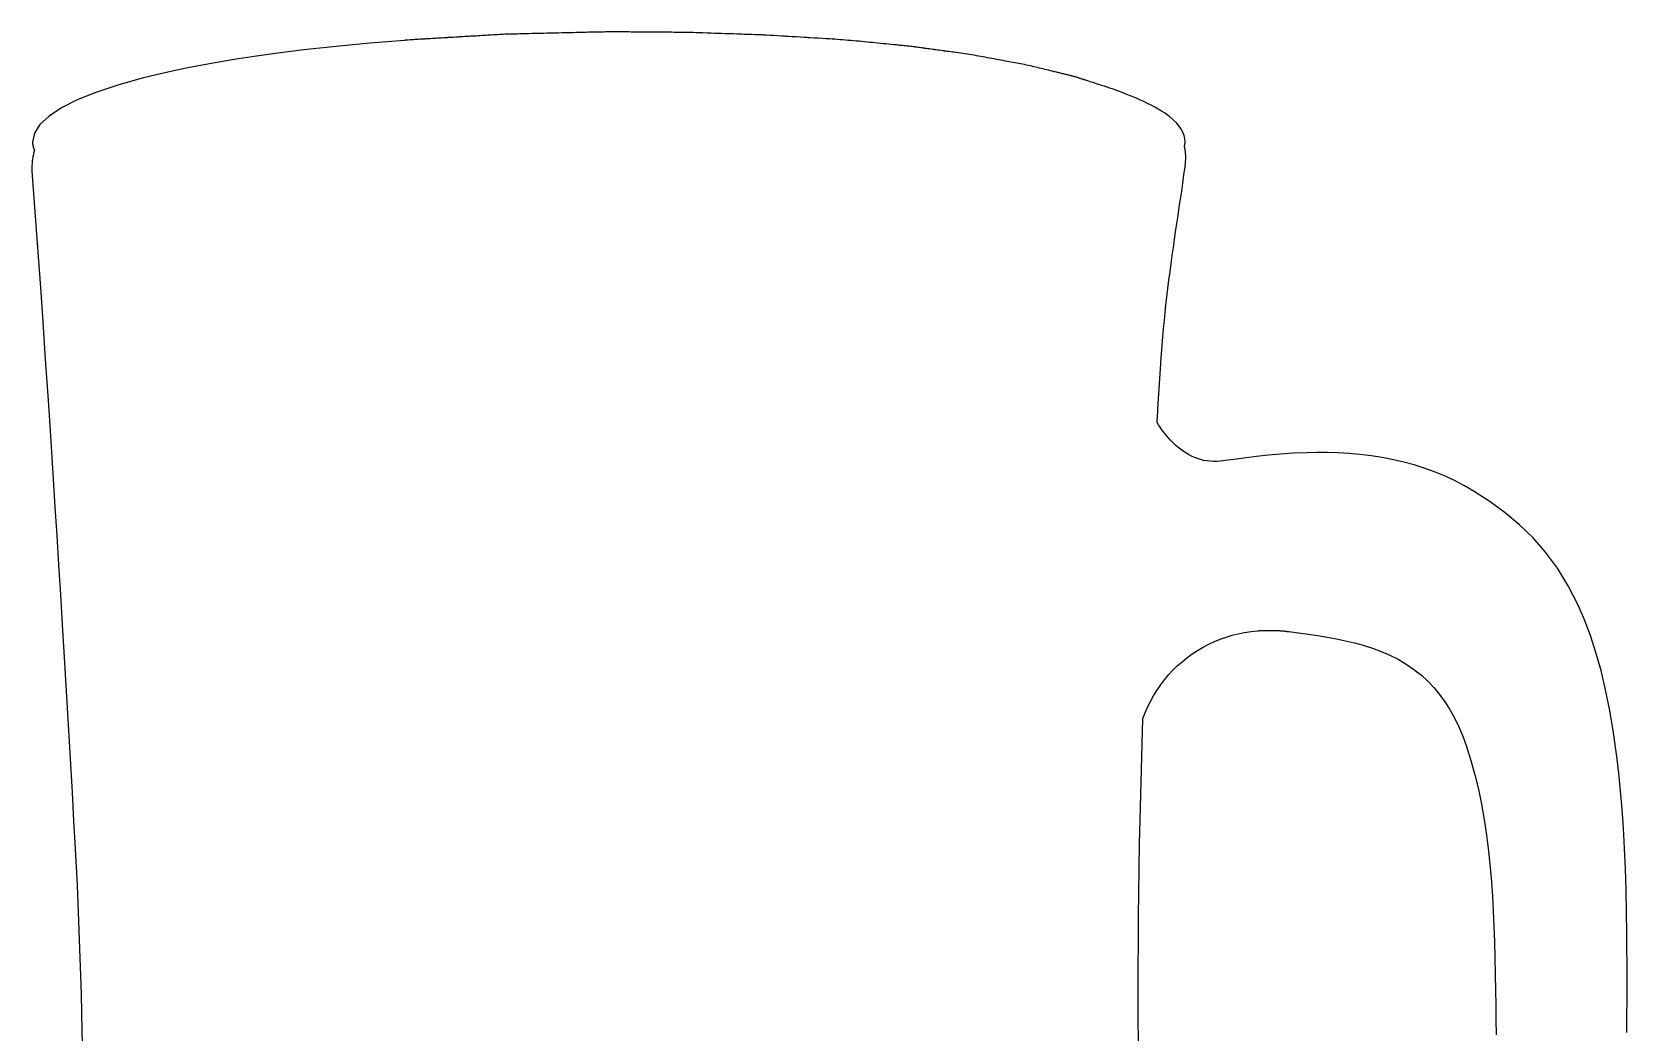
# Model space of a CAD drawing. Extents: x 464 to 953, y 401 to 1015.
# Drawn here: x 463.8 to 953.5, y 708.3 to 1015.4 of the extents above; entities that cross this region are included whole.
import ezdxf

# ---------------------------------------------------------------- set-up
doc = ezdxf.new("R2010")
doc.units = 0
doc.header["$MEASUREMENT"] = 0
doc.layers.add('Poly', color=3, linetype='CONTINUOUS')

msp = doc.modelspace()

# ---------------------------------------------------------------- linework, layer by layer
at = {"layer": 'Poly', "color": 0, "true_color": 0x000000}
for points in [[(953.365397, 708.186325), (953.372301, 708.602848), (953.3791, 709.0197), (953.379573, 709.048274), (953.380819, 709.123606), (953.38258, 709.23011), (953.3846, 709.3522), (953.38662, 709.47429), (953.388381, 709.580794), (953.389627, 709.656126), (953.3901, 709.6847), (953.390487, 709.713317), (953.391506, 709.788763), (953.392948, 709.895427), (953.3946, 710.0177), (953.396252, 710.139973), (953.397694, 710.246638), (953.398713, 710.322083), (953.3991, 710.3507), (953.399487, 710.37936), (953.400506, 710.454919), (953.401948, 710.561743), (953.4036, 710.6842), (953.405252, 710.806657), (953.406694, 710.913481), (953.407713, 710.98904), (953.4081, 711.0177), (953.419346, 711.889579), (953.429819, 712.763731), (953.439495, 713.64018), (953.44835, 714.51895), (953.456362, 715.400063), (953.463506, 716.283544), (953.46976, 717.169415), (953.4751, 718.0577), (953.479973, 718.930282), (953.484084, 719.805044), (953.487422, 720.682009), (953.489975, 721.5612), (953.491731, 722.442641), (953.492678, 723.326356), (953.492805, 724.212368), (953.4921, 725.1007), (953.490936, 725.973655), (953.488975, 726.848778), (953.486264, 727.726081), (953.48285, 728.605575), (953.47878, 729.487272), (953.4741, 730.371184), (953.468858, 731.257323), (953.4631, 732.1457), (953.462928, 732.170751), (953.462475, 732.236794), (953.461834, 732.330165), (953.4611, 732.4372), (953.460366, 732.544235), (953.459725, 732.637606), (953.459272, 732.703649), (953.4591, 732.7287), (953.458885, 732.75388), (953.458319, 732.820263), (953.457518, 732.914114), (953.4566, 733.0217), (953.455682, 733.129286), (953.454881, 733.223138), (953.454315, 733.28952), (953.4541, 733.3147), (953.453928, 733.33988), (953.453475, 733.406263), (953.452834, 733.500114), (953.4521, 733.6077), (953.451366, 733.715286), (953.450725, 733.809138), (953.450272, 733.87552), (953.4501, 733.9007), (953.445971, 734.361389), (953.441819, 734.822466), (953.43762, 735.28394), (953.43335, 735.745825), (953.428987, 736.208132), (953.424506, 736.670872), (953.419885, 737.134057), (953.4151, 737.5977), (953.410174, 738.059606), (953.405131, 738.522075), (953.399948, 738.985106), (953.3946, 739.4487), (953.389065, 739.912856), (953.383319, 740.377575), (953.377338, 740.842856), (953.3711, 741.3087), (953.365047, 741.769573), (953.358866, 742.231184), (953.35252, 742.693522), (953.345975, 743.156575), (953.339196, 743.620331), (953.332147, 744.084778), (953.324793, 744.549905), (953.3171, 745.0157), (953.171612, 751.889218), (952.960381, 758.498841), (952.68376, 764.85105), (952.3421, 770.952325), (951.935752, 776.809147), (951.465069, 782.427997), (950.930401, 787.815354), (950.3321, 792.9777), (949.327821, 800.240159), (948.185553, 807.042434), (946.906528, 813.405749), (945.491975, 819.351325), (943.943125, 824.900386), (942.261209, 830.074153), (940.447457, 834.89385), (938.5031, 839.3807), (935.434305, 845.37495), (932.093928, 850.771637), (928.485731, 855.636669), (924.613475, 860.03595), (920.480922, 864.035387), (916.091834, 867.700888), (911.449973, 871.098356), (906.5591, 874.2937), (903.562688, 876.05421), (900.523491, 877.644716), (897.448692, 879.072682), (894.345475, 880.345575), (891.221024, 881.470858), (888.082522, 882.455997), (884.937153, 883.308456), (881.7921, 884.0357), (878.334332, 884.700837), (874.895209, 885.232919), (871.484375, 885.641954), (868.111475, 885.93795), (864.786153, 886.130915), (861.518053, 886.230856), (858.316821, 886.247782), (855.1921, 886.1917), (851.029625, 886.012827), (847.055741, 885.740403), (843.295629, 885.400596), (839.774475, 885.019575), (836.517461, 884.623507), (833.549772, 884.238559), (830.89659, 883.890901), (828.5831, 883.6067), (827.509215, 883.520134), (826.461897, 883.506106), (825.441274, 883.560751), (824.447475, 883.6802), (823.480629, 883.860587), (822.540866, 884.098044), (821.628313, 884.388704), (820.7431, 884.7287), (819.804129, 885.153325), (818.898334, 885.627263), (818.025891, 886.145356), (817.186975, 886.70245), (816.381762, 887.293388), (815.610428, 887.913013), (814.873149, 888.556169), (814.1701, 889.2177), (813.374352, 890.026329), (812.628303, 890.845106), (811.932246, 891.665243), (811.286475, 892.47795), (810.691282, 893.274438), (810.146959, 894.045919), (809.653801, 894.783602), (809.2121, 895.4787), (809.259026, 896.244221), (809.306069, 897.010059), (809.353252, 897.776249), (809.4006, 898.542825), (809.448135, 899.309823), (809.495881, 900.077278), (809.543862, 900.845225), (809.5921, 901.6137), (809.639862, 902.378938), (809.687881, 903.144669), (809.736135, 903.910915), (809.7846, 904.6777), (809.833252, 905.445048), (809.882069, 906.212981), (809.931026, 906.981524), (809.9801, 907.7507), (810.029364, 908.515655), (810.078897, 909.281278), (810.128688, 910.047581), (810.178725, 910.814575), (810.228996, 911.582272), (810.279491, 912.350684), (810.330196, 913.119823), (810.3811, 913.8897), (810.567289, 916.577886), (810.767553, 919.211122), (810.981059, 921.791929), (811.206975, 924.322825), (811.444469, 926.806331), (811.692709, 929.244966), (811.950864, 931.641249), (812.2181, 933.9977), (812.531067, 936.62745), (812.853397, 939.21295), (813.18386, 941.75795), (813.521225, 944.2662), (813.864262, 946.74145), (814.211741, 949.18745), (814.56243, 951.60795), (814.9151, 954.0067), (815.289573, 956.52852), (815.663506, 959.03445), (816.035424, 961.528942), (816.40385, 964.01645), (816.767307, 966.501427), (817.124319, 968.988325), (817.473409, 971.481598), (817.8131, 973.9857), (817.831381, 974.120702), (817.848725, 974.254966), (817.865131, 974.388503), (817.8806, 974.521325), (817.895131, 974.653444), (817.908725, 974.784872), (817.921381, 974.91562), (817.9331, 975.0457), (817.945293, 975.181032), (817.956397, 975.315544), (817.966446, 975.449259), (817.975475, 975.5822), (817.98352, 975.714391), (817.990616, 975.845856), (817.996797, 975.976618), (818.0021, 976.1067), (818.006508, 976.24203), (818.009991, 976.376528), (818.012559, 976.510206), (818.014225, 976.643075), (818.015, 976.775147), (818.014897, 976.906434), (818.013926, 977.036948), (818.0121, 977.1667), (818.009289, 977.299354), (818.005366, 977.431059), (818.00034, 977.561804), (817.994225, 977.691575), (817.987032, 977.820362), (817.978772, 977.948153), (817.969457, 978.074936), (817.9591, 978.2007), (817.946914, 978.332186), (817.933616, 978.462653), (817.919215, 978.592112), (817.903725, 978.720575), (817.887157, 978.848054), (817.869522, 978.974559), (817.850832, 979.100104), (817.8311, 979.2247), (817.809168, 979.353983), (817.786147, 979.482341), (817.762071, 979.609784), (817.736975, 979.736325), (817.710895, 979.861975), (817.683866, 979.986747), (817.655922, 980.110651), (817.6271, 980.2337), (817.639422, 980.291077), (817.651616, 980.348466), (817.663645, 980.405878), (817.675475, 980.463325), (817.687071, 980.520819), (817.698397, 980.578372), (817.709418, 980.635995), (817.7201, 980.6937), (817.730034, 980.751452), (817.739569, 980.809216), (817.748682, 980.867003), (817.75735, 980.924825), (817.765549, 980.982694), (817.773256, 981.040622), (817.780448, 981.09862), (817.7871, 981.1567), (817.793098, 981.21487), (817.798334, 981.273122), (817.802797, 981.331444), (817.806475, 981.389825), (817.809356, 981.448253), (817.811428, 981.506716), (817.81268, 981.565202), (817.8131, 981.6237), (817.736993, 982.609134), (817.510053, 983.587419), (817.134356, 984.558157), (816.611975, 985.52095), (815.944985, 986.475399), (815.135459, 987.421106), (814.185473, 988.357673), (813.0971, 989.2847), (812.301172, 989.893397), (811.446053, 990.497653), (810.532364, 991.097339), (809.560725, 991.692325), (808.531758, 992.282483), (807.446084, 992.867684), (806.304325, 993.4478), (805.1071, 994.0227), (804.139225, 994.465848), (803.138537, 994.905763), (802.105319, 995.342395), (801.03985, 995.7757), (799.942412, 996.20563), (798.813288, 996.632138), (797.652756, 997.055177), (796.4611, 997.4747), (796.4711, 997.5047), (796.4811, 997.5347), (796.4911, 997.5647), (796.362452, 997.606423), (796.023288, 997.716419), (795.54378, 997.87193), (794.9941, 998.0502), (794.44442, 998.22847), (793.964913, 998.383981), (793.625748, 998.493977), (793.4971, 998.5357), (793.368409, 998.577423), (793.029131, 998.687419), (792.549463, 998.84293), (791.9996, 999.0212), (791.449737, 999.19947), (790.970069, 999.354981), (790.630791, 999.464977), (790.5021, 999.5067), (790.373366, 999.548552), (790.033975, 999.658887), (789.554147, 999.81488), (789.0041, 999.9937), (788.454053, 1000.17252), (787.974225, 1000.328513), (787.634834, 1000.438848), (787.5061, 1000.4807), (787.314227, 1000.538218), (787.121053, 1000.598091), (786.926496, 1000.66005), (786.730475, 1000.723825), (786.532907, 1000.789147), (786.333709, 1000.855747), (786.132801, 1000.923354), (785.9301, 1000.9917), (785.737631, 1001.057106), (785.543475, 1001.1227), (785.347631, 1001.188294), (785.1501, 1001.2537), (784.950881, 1001.318731), (784.749975, 1001.3832), (784.547381, 1001.446919), (784.3431, 1001.5097), (784.147998, 1001.567987), (783.951163, 1001.624997), (783.752545, 1001.680577), (783.5521, 1001.734575), (783.34978, 1001.786839), (783.145538, 1001.837216), (782.939327, 1001.885554), (782.7311, 1001.9317), (782.649674, 1001.951423), (782.435006, 1002.003419), (782.13151, 1002.07693), (781.7836, 1002.1612), (781.43569, 1002.24547), (781.132194, 1002.318981), (780.917526, 1002.370977), (780.8361, 1002.3907), (780.75433, 1002.410552), (780.538756, 1002.462888), (780.233979, 1002.53688), (779.8846, 1002.6217), (779.535221, 1002.70652), (779.230444, 1002.780512), (779.01487, 1002.832848), (778.9331, 1002.8527), (778.851202, 1002.872595), (778.635288, 1002.925044), (778.33003, 1002.999196), (777.9801, 1003.0842), (777.63017, 1003.169204), (777.324912, 1003.243356), (777.108998, 1003.295805), (777.0271, 1003.3157), (776.479504, 1003.449575), (775.925709, 1003.585513), (775.365704, 1003.723231), (774.799475, 1003.86245), (774.227012, 1004.002888), (773.648303, 1004.144263), (773.063336, 1004.286294), (772.4721, 1004.4287), (771.918559, 1004.560329), (771.359709, 1004.691794), (770.795586, 1004.822837), (770.226225, 1004.9532), (769.651661, 1005.082626), (769.071928, 1005.210856), (768.487063, 1005.337634), (767.8971, 1005.4627), (767.336053, 1005.578774), (766.770413, 1005.692856), (766.200178, 1005.804735), (765.62535, 1005.9142), (765.045928, 1006.02104), (764.461913, 1006.125044), (763.873303, 1006.226001), (763.2801, 1006.3237), (762.613309, 1006.440542), (761.941959, 1006.560559), (761.266086, 1006.683366), (760.585725, 1006.808575), (759.900911, 1006.9358), (759.211678, 1007.064653), (758.518063, 1007.194749), (757.8201, 1007.3257), (757.151289, 1007.450708), (756.478366, 1007.575762), (755.80134, 1007.700536), (755.120225, 1007.8247), (754.435032, 1007.947927), (753.745772, 1008.069888), (753.052457, 1008.190255), (752.3551, 1008.3087), (751.68085, 1008.420782), (751.00285, 1008.530356), (750.3211, 1008.637165), (749.6356, 1008.74095), (748.94635, 1008.841454), (748.25335, 1008.938419), (747.5566, 1009.031587), (746.8561, 1009.1207), (746.727194, 1009.138188), (746.38735, 1009.184294), (745.906881, 1009.249477), (745.3561, 1009.3242), (744.805319, 1009.398923), (744.32485, 1009.464106), (743.985006, 1009.510212), (743.8561, 1009.5277), (743.726979, 1009.545317), (743.386569, 1009.591763), (742.905299, 1009.657427), (742.3536, 1009.7327), (741.801901, 1009.807973), (741.320631, 1009.873638), (740.980221, 1009.920083), (740.8511, 1009.9377), (740.721979, 1009.95536), (740.381569, 1010.001919), (739.900299, 1010.067743), (739.3486, 1010.1432), (738.796901, 1010.218657), (738.315631, 1010.284481), (737.975221, 1010.33104), (737.8461, 1010.3487), (737.456565, 1010.401845), (737.066444, 1010.454731), (736.675713, 1010.50729), (736.28435, 1010.55945), (735.89233, 1010.611141), (735.499631, 1010.662294), (735.106229, 1010.712837), (734.7121, 1010.7627), (734.321727, 1010.811821), (733.930616, 1010.860169), (733.538778, 1010.90772), (733.146225, 1010.95445), (732.752969, 1011.000337), (732.359022, 1011.045356), (731.964395, 1011.089485), (731.5691, 1011.1327), (731.177604, 1011.1746), (730.785381, 1011.215528), (730.392455, 1011.255448), (729.99885, 1011.294325), (729.604588, 1011.332124), (729.209694, 1011.368809), (728.81419, 1011.404346), (728.4181, 1011.4387), (727.601821, 1011.51337), (726.783491, 1011.590184), (725.963121, 1011.66885), (725.140725, 1011.749075), (724.316313, 1011.830565), (723.489897, 1011.913028), (722.661489, 1011.996171), (721.8311, 1012.0797), (721.011963, 1012.161874), (720.191069, 1012.243966), (719.36844, 1012.325706), (718.5441, 1012.406825), (717.718073, 1012.487054), (716.890381, 1012.566122), (716.061049, 1012.643761), (715.2301, 1012.7197), (714.409555, 1012.792218), (713.587428, 1012.862591), (712.763731, 1012.93055), (711.938475, 1012.995825), (711.111672, 1013.058147), (710.283334, 1013.117247), (709.453473, 1013.172854), (708.6221, 1013.2247), (708.32901, 1013.241973), (707.556319, 1013.287513), (706.463893, 1013.351895), (705.2116, 1013.4257), (703.959307, 1013.499505), (702.866881, 1013.563888), (702.09419, 1013.609427), (701.8011, 1013.6267), (701.507967, 1013.643973), (700.735163, 1013.689513), (699.642577, 1013.753895), (698.3901, 1013.8277), (697.137623, 1013.901505), (696.045038, 1013.965888), (695.272233, 1014.011427), (694.9791, 1014.0287), (694.68558, 1014.046016), (693.911756, 1014.091669), (692.817729, 1014.156212), (691.5636, 1014.2302), (690.309471, 1014.304188), (689.215444, 1014.368731), (688.44162, 1014.414384), (688.1481, 1014.4317), (687.854194, 1014.441841), (687.07935, 1014.468575), (685.983881, 1014.506372), (684.7281, 1014.5497), (683.472319, 1014.593028), (682.37685, 1014.630825), (681.602006, 1014.657559), (681.3081, 1014.6677), (681.014538, 1014.677841), (680.2406, 1014.704575), (679.146413, 1014.742372), (677.8921, 1014.7857), (676.637788, 1014.829028), (675.5436, 1014.866825), (674.769663, 1014.893559), (674.4761, 1014.9037), (674.182495, 1014.913798), (673.408444, 1014.940419), (672.314096, 1014.978055), (671.0596, 1015.0212), (669.805104, 1015.064345), (668.710756, 1015.101981), (667.936705, 1015.128602), (667.6431, 1015.1387), (666.811829, 1015.156952), (665.981553, 1015.173528), (665.152332, 1015.188534), (664.324225, 1015.202075), (663.497289, 1015.214257), (662.671584, 1015.225184), (661.847168, 1015.234964), (661.0241, 1015.2437), (660.191604, 1015.251546), (659.360631, 1015.258653), (658.531205, 1015.265128), (657.70335, 1015.271075), (656.877088, 1015.2766), (656.052444, 1015.281809), (655.22944, 1015.286807), (654.4081, 1015.2917), (653.575088, 1015.296641), (652.744069, 1015.301794), (651.915065, 1015.307274), (651.0881, 1015.3132), (650.263198, 1015.319688), (649.440381, 1015.326856), (648.619674, 1015.334821), (647.8011, 1015.3437), (647.019797, 1015.357134), (646.240428, 1015.367544), (645.463051, 1015.375095), (644.687725, 1015.37995), (643.914508, 1015.382274), (643.143459, 1015.382231), (642.374637, 1015.379985), (641.6081, 1015.3757), (640.825205, 1015.369028), (640.044819, 1015.360388), (639.26701, 1015.349966), (638.49185, 1015.33795), (637.719409, 1015.324528), (636.949756, 1015.309888), (636.182963, 1015.294216), (635.4191, 1015.2777), (634.633955, 1015.260016), (633.852069, 1015.241606), (633.07351, 1015.22268), (632.29835, 1015.20345), (631.526659, 1015.184126), (630.758506, 1015.164919), (629.993963, 1015.14604), (629.2331, 1015.1277), (628.994752, 1015.122028), (628.366381, 1015.107075), (627.477995, 1015.085934), (626.4596, 1015.0617), (625.441205, 1015.037466), (624.552819, 1015.016325), (623.924448, 1015.001372), (623.6861, 1014.9957), (623.447967, 1014.989942), (622.820163, 1014.974763), (621.932577, 1014.953302), (620.9151, 1014.9287), (619.897623, 1014.904098), (619.010037, 1014.882638), (618.382233, 1014.867458), (618.1441, 1014.8617), (617.906053, 1014.855942), (617.278475, 1014.840763), (616.391209, 1014.819302), (615.3741, 1014.7947), (614.356991, 1014.770098), (613.469725, 1014.748638), (612.842147, 1014.733458), (612.6041, 1014.7277), (612.003539, 1014.721319), (611.407116, 1014.711341), (610.81484, 1014.698011), (610.226725, 1014.681575), (609.642782, 1014.66228), (609.063022, 1014.640372), (608.487457, 1014.616096), (607.9161, 1014.5897), (607.314748, 1014.559423), (606.718225, 1014.527294), (606.126577, 1014.493618), (605.53985, 1014.4587), (604.958092, 1014.422845), (604.38135, 1014.386356), (603.80967, 1014.34954), (603.2431, 1014.3127), (602.637481, 1014.273106), (602.037897, 1014.234075), (601.444383, 1014.195981), (600.856975, 1014.1592), (600.275707, 1014.124106), (599.700616, 1014.091075), (599.131735, 1014.060481), (598.5691, 1014.0327), (598.41394, 1014.023505), (598.004881, 1013.999262), (597.426557, 1013.964989), (596.7636, 1013.9257), (596.100643, 1013.886411), (595.522319, 1013.852138), (595.11326, 1013.827895), (594.9581, 1013.8187), (594.803455, 1013.809505), (594.395756, 1013.785263), (593.819354, 1013.750989), (593.1586, 1013.7117), (592.497846, 1013.672411), (591.921444, 1013.638138), (591.513745, 1013.613895), (591.3591, 1013.6047), (591.204284, 1013.595505), (590.796131, 1013.571263), (590.219088, 1013.536989), (589.5576, 1013.4977), (588.896112, 1013.458411), (588.319069, 1013.424138), (587.910916, 1013.399895), (587.7561, 1013.3907), (587.621049, 1013.382708), (587.265006, 1013.361638), (586.761635, 1013.331848), (586.1846, 1013.2977), (585.607565, 1013.263552), (585.104194, 1013.233763), (584.748151, 1013.212692), (584.6131, 1013.2047), (584.478092, 1013.196622), (584.122163, 1013.175325), (583.618952, 1013.145216), (583.0421, 1013.1107), (582.465248, 1013.076184), (581.962038, 1013.046075), (581.606108, 1013.024778), (581.4711, 1013.0167), (581.336178, 1013.008579), (580.980475, 1012.987169), (580.477584, 1012.956899), (579.9011, 1012.9222), (579.324616, 1012.887501), (578.821725, 1012.857231), (578.466022, 1012.835821), (578.3311, 1012.8277), (578.3341, 1012.7937), (578.3361, 1012.7597), (578.3391, 1012.7267), (572.931508, 1012.322696), (567.612991, 1011.886606), (562.386934, 1011.419063), (557.256725, 1010.9207), (552.22575, 1010.392149), (547.297397, 1009.834044), (542.475051, 1009.247016), (537.7621, 1008.6317), (532.077899, 1007.830999), (526.573616, 1006.988966), (521.255731, 1006.106831), (516.130725, 1005.185825), (511.205079, 1004.227179), (506.485272, 1003.232122), (501.977786, 1002.201886), (497.6891, 1001.1377), (490.16161, 999.025263), (483.493116, 996.802763), (477.728207, 994.478544), (472.911475, 992.06095), (469.087508, 989.558325), (466.300897, 986.979013), (464.596231, 984.331356), (464.0181, 981.6237), (464.019356, 981.51354), (464.023084, 981.403544), (464.029227, 981.293688), (464.037725, 981.18395), (464.04852, 981.074305), (464.061553, 980.964731), (464.076766, 980.855204), (464.0941, 980.7457), (464.112791, 980.63812), (464.133569, 980.530622), (464.156362, 980.423194), (464.1811, 980.315825), (464.207713, 980.208503), (464.236131, 980.101216), (464.266284, 979.993952), (464.2981, 979.8867), (464.330387, 979.782493), (464.364209, 979.678356), (464.399508, 979.574266), (464.436225, 979.4702), (464.474301, 979.366134), (464.513678, 979.262044), (464.554297, 979.157907), (464.5961, 979.0537), (464.510153, 978.749888), (464.428647, 978.440638), (464.351711, 978.125856), (464.279475, 977.80545), (464.212067, 977.479325), (464.149616, 977.147388), (464.09225, 976.809544), (464.0401, 976.4657), (463.998354, 976.153546), (463.960944, 975.836528), (463.927987, 975.514565), (463.8996, 975.187575), (463.875901, 974.855475), (463.857006, 974.518184), (463.843034, 974.17562), (463.8341, 973.8277), (463.830502, 973.512081), (463.831006, 973.192184), (463.835682, 972.867952), (463.8446, 972.539325), (463.85783, 972.206245), (463.875444, 971.868653), (463.89751, 971.526491), (463.9241, 971.1797), (464.246485, 967.144493), (464.666616, 961.604106), (465.176207, 954.658266), (465.766975, 946.4067), (466.430633, 936.949134), (467.158897, 926.385294), (467.943481, 914.814907), (468.7761, 902.3377), (469.291713, 894.510661), (469.819631, 886.417888), (470.358096, 878.08052), (470.90535, 869.5197), (471.459635, 860.756567), (472.019194, 851.812263), (472.582268, 842.707927), (473.1471, 833.4647), (473.656842, 825.025001), (474.165225, 816.504981), (474.670983, 807.920134), (475.17285, 799.28595), (475.669561, 790.617923), (476.15985, 781.931544), (476.642452, 773.242305), (477.1161, 764.5657), (477.676551, 753.487932), (478.165084, 742.349497), (478.582344, 731.161444), (478.928975, 719.934825), (479.205621, 708.68069), (479.412928, 697.410091)], [(803.489479, 705.168106), (803.4476, 712.72895), (803.432159, 720.36995), (803.443319, 728.091387), (803.481245, 735.893544), (803.5461, 743.7767), (803.630026, 751.131104), (803.737131, 758.555247), (803.867534, 766.049397), (804.02135, 773.613825), (804.198698, 781.2488), (804.399694, 788.954591), (804.624455, 796.731468), (804.8731, 804.5797), (805.537163, 806.360235), (806.2961, 808.121669), (807.148413, 809.858868), (808.0926, 811.5667), (809.127163, 813.240032), (810.2506, 814.873731), (811.461413, 816.462665), (812.7581, 818.0017), (814.055205, 819.400073), (815.425694, 820.745372), (816.868323, 822.033366), (818.38185, 823.259825), (819.965034, 824.420518), (821.616631, 825.511216), (823.335401, 826.527686), (825.1201, 827.4657), (826.817844, 828.255134), (828.569178, 828.971231), (830.373129, 829.610688), (832.228725, 830.1702), (834.134993, 830.646462), (836.090959, 831.036169), (838.095653, 831.336016), (840.1481, 831.5427), (840.332323, 831.556243), (840.516756, 831.569106), (840.701424, 831.581266), (840.88635, 831.5927), (841.071557, 831.603384), (841.257069, 831.613294), (841.442909, 831.622407), (841.6291, 831.6307), (841.813411, 831.6382), (841.998084, 831.64495), (842.18311, 831.65095), (842.368475, 831.6562), (842.554168, 831.6607), (842.740178, 831.66445), (842.926493, 831.66745), (843.1131, 831.6697), (843.297743, 831.671247), (843.482678, 831.672137), (843.667918, 831.672372), (843.853475, 831.67195), (844.03936, 831.670872), (844.225584, 831.669138), (844.412161, 831.666747), (844.5991, 831.6637), (844.602838, 831.6637), (844.612694, 831.6637), (844.626627, 831.6637), (844.6426, 831.6637), (844.658573, 831.6637), (844.672506, 831.6637), (844.682362, 831.6637), (844.6861, 831.6637), (844.689881, 831.663786), (844.69985, 831.664013), (844.713944, 831.664333), (844.7301, 831.6647), (844.746256, 831.665067), (844.76035, 831.665387), (844.770319, 831.665614), (844.7741, 831.6657), (844.777881, 831.665657), (844.78785, 831.665544), (844.801944, 831.665384), (844.8181, 831.6652), (844.834256, 831.665016), (844.84835, 831.664856), (844.858319, 831.664743), (844.8621, 831.6647), (845.062163, 831.659401), (845.2626, 831.653247), (845.463413, 831.646225), (845.6646, 831.638325), (845.866162, 831.629534), (846.0681, 831.619841), (846.270413, 831.609233), (846.4731, 831.5977), (846.673118, 831.585606), (846.873428, 831.572575), (847.074043, 831.558606), (847.274975, 831.5437), (847.476235, 831.527856), (847.677834, 831.511075), (847.879786, 831.493356), (848.0821, 831.4747), (848.281413, 831.455149), (848.4811, 831.434731), (848.681163, 831.413423), (848.8816, 831.3912), (849.082413, 831.36804), (849.2836, 831.343919), (849.485163, 831.318813), (849.6871, 831.2927), (852.677147, 830.89578), (855.63635, 830.486778), (858.560678, 830.053706), (861.4461, 829.584575), (864.288584, 829.067397), (867.0841, 828.490184), (869.828616, 827.840948), (872.5181, 827.1077), (875.302715, 826.225665), (878.016397, 825.221544), (880.654399, 824.081063), (883.211975, 822.78995), (885.684379, 821.33393), (888.066866, 819.698731), (890.354688, 817.870079), (892.5431, 815.8337), (894.281946, 813.973741), (895.946178, 811.952403), (897.53309, 809.761495), (899.039975, 807.392825), (900.464125, 804.838202), (901.802834, 802.089434), (903.053395, 799.138331), (904.2131, 795.9767), (905.57211, 791.710936), (906.783991, 787.346653), (907.85752, 782.880487), (908.801475, 778.309075), (909.624633, 773.629054), (910.335772, 768.837059), (910.943668, 763.929729), (911.4571, 758.9037), (911.827952, 754.509852), (912.141662, 750.024669), (912.403717, 745.446063), (912.6196, 740.77195), (912.794795, 736.000243), (912.934788, 731.128856), (913.045061, 726.155704), (913.1311, 721.0787), (913.189995, 716.632802), (913.238506, 712.10745), (913.280127, 707.501286)]]:
    msp.add_lwpolyline(points, dxfattribs=at)

doc.saveas('drawing.dxf')
